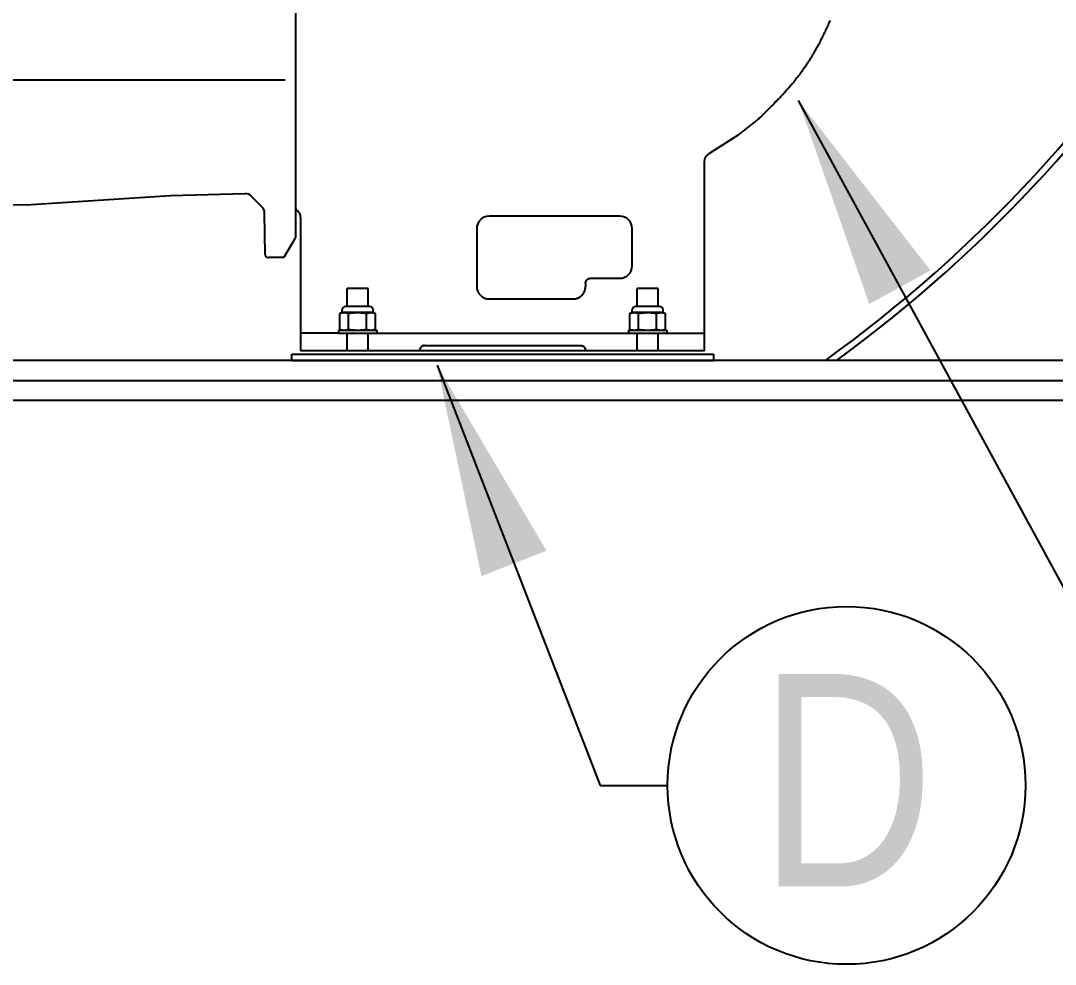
# Model space of a CAD drawing. Extents: x 0 to 216, y -5 to 280.
# Drawn here: x 124.5 to 136.09, y 77.07 to 87.64 of the extents above; entities that cross this region are included whole.
import ezdxf

# ---------------------------------------------------------------- set-up
doc = ezdxf.new("R2010")
doc.units = 0
doc.header["$LTSCALE"] = 10
doc.header["$MEASUREMENT"] = 0
doc.layers.add('CADdetails-7-VERYFINE', color=7, linetype='CONTINUOUS')
doc.layers.add('CADdetails-9-EXTRAFINE', color=9, linetype='CONTINUOUS')
doc.styles.add('CADdetails-DIMENSIONS', font='ARIALN.TTF', dxfattribs={"height": 2.38})
doc.styles.add('CADdetails-NOTES', font='ARIALN.TTF', dxfattribs={"height": 2.38})
doc.dimstyles.new('CADdetails-LEADER', dxfattribs={"dimtxt": 2.38, "dimasz": 2.38, "dimexe": 0.5, "dimexo": 1.5, "dimgap": 1, "dimtad": 0, "dimzin": 0, "dimdsep": 46, "dimtxsty": 'CADdetails-DIMENSIONS', "dimcen": 1, "dimclrd": 256, "dimclre": 256, "dimclrt": 256, "dimadec": 0, "dimazin": 0, "dimtfac": 1, "dimtdec": 4, "dimtofl": 0, "dimtmove": 0, "dimatfit": 3, "dimfxl": 1, "dimtolj": 1, "dimtzin": 0, "dimarcsym": 0})

msp = doc.modelspace()

# ---------------------------------------------------------------- linework, layer by layer
at = {"layer": 'CADdetails-7-VERYFINE'}
msp.add_circle((133.748, 79.073), 2.004, dxfattribs=at)
at = {"layer": 'CADdetails-9-EXTRAFINE', "linetype": 'Continuous'}
for p, q in [((127.574, 88.274), (127.574, 85.206)), ((118.046, 86.975), (127.459, 86.975)), ((132.539, 86.36), (132.205, 86.146)), ((132.158, 83.941), (132.158, 86.065)), ((124.557, 85.574), (126.175, 85.681)), ((126.175, 85.681), (127.01, 85.701)), ((127.201, 85.551), (127.077, 85.674)), ((124.557, 85.574), (123.238, 85.555)), ((127.236, 85.019), (127.228, 85.487)), ((127.632, 85.435), (127.632, 83.941)), ((131.207, 85.449), (129.744, 85.449)), ((127.453, 84.996), (127.574, 85.206)), ((129.605, 85.31), (129.605, 84.66)), ((131.346, 84.892), (131.346, 85.31)), ((127.433, 84.985), (127.271, 84.985)), ((130.881, 84.753), (131.207, 84.753)), ((128.154, 84.437), (128.154, 84.637)), ((128.387, 84.637), (128.154, 84.637)), ((128.387, 84.437), (128.387, 84.637)), ((130.824, 84.694), (130.824, 84.663)), ((131.404, 84.437), (131.404, 84.637)), ((131.636, 84.637), (131.404, 84.637)), ((131.636, 84.437), (131.636, 84.637)), ((129.744, 84.521), (130.686, 84.521)), ((128.096, 84.369), (128.096, 84.4)), ((128.408, 84.437), (128.133, 84.437)), ((128.445, 84.369), (128.445, 84.4)), ((131.346, 84.369), (131.346, 84.4)), ((131.657, 84.437), (131.383, 84.437)), ((131.694, 84.369), (131.694, 84.4)), ((128.096, 84.369), (128.07, 84.359)), ((128.07, 84.359), (128.08, 84.362)), ((128.07, 84.182), (128.07, 84.359)), ((128.08, 84.362), (128.09, 84.365)), ((128.09, 84.365), (128.1, 84.367)), ((128.445, 84.369), (128.096, 84.369)), ((128.1, 84.367), (128.11, 84.368)), ((128.11, 84.368), (128.12, 84.369)), ((128.12, 84.369), (128.13, 84.368)), ((128.13, 84.368), (128.14, 84.367)), ((128.14, 84.367), (128.15, 84.365)), ((128.15, 84.365), (128.16, 84.362)), ((128.16, 84.362), (128.17, 84.359)), ((128.17, 84.359), (128.191, 84.362)), ((128.17, 84.182), (128.17, 84.359)), ((128.191, 84.362), (128.211, 84.365)), ((128.211, 84.365), (128.231, 84.367)), ((128.231, 84.367), (128.251, 84.368)), ((128.251, 84.368), (128.271, 84.369)), ((128.271, 84.369), (128.291, 84.368)), ((128.291, 84.368), (128.311, 84.367)), ((128.311, 84.367), (128.331, 84.365)), ((128.331, 84.365), (128.351, 84.362)), ((128.351, 84.362), (128.371, 84.359)), ((128.371, 84.359), (128.381, 84.362)), ((128.371, 84.182), (128.371, 84.359)), ((128.381, 84.362), (128.391, 84.365)), ((128.391, 84.365), (128.401, 84.367)), ((128.401, 84.367), (128.411, 84.368)), ((128.411, 84.368), (128.421, 84.369)), ((128.421, 84.369), (128.431, 84.368)), ((128.431, 84.368), (128.441, 84.367)), ((128.441, 84.367), (128.451, 84.365)), ((128.445, 84.369), (128.472, 84.359)), ((128.451, 84.365), (128.461, 84.362)), ((128.461, 84.362), (128.472, 84.359)), ((128.472, 84.182), (128.472, 84.359)), ((131.346, 84.369), (131.319, 84.359)), ((131.319, 84.359), (131.329, 84.362)), ((131.319, 84.182), (131.319, 84.359)), ((131.329, 84.362), (131.339, 84.365)), ((131.339, 84.365), (131.349, 84.367)), ((131.694, 84.369), (131.346, 84.369)), ((131.349, 84.367), (131.359, 84.368)), ((131.359, 84.368), (131.369, 84.369)), ((131.369, 84.369), (131.379, 84.368)), ((131.379, 84.368), (131.389, 84.367)), ((131.389, 84.367), (131.399, 84.365)), ((131.399, 84.365), (131.409, 84.362)), ((131.409, 84.362), (131.419, 84.359)), ((131.419, 84.359), (131.44, 84.362)), ((131.419, 84.182), (131.419, 84.359)), ((131.44, 84.362), (131.46, 84.365)), ((131.46, 84.365), (131.48, 84.367)), ((131.48, 84.367), (131.5, 84.368)), ((131.5, 84.368), (131.52, 84.369)), ((131.52, 84.369), (131.54, 84.368)), ((131.54, 84.368), (131.56, 84.367)), ((131.56, 84.367), (131.58, 84.365)), ((131.58, 84.365), (131.6, 84.362)), ((131.6, 84.362), (131.62, 84.359)), ((131.62, 84.359), (131.631, 84.362)), ((131.62, 84.182), (131.62, 84.359)), ((131.631, 84.362), (131.641, 84.365)), ((131.641, 84.365), (131.651, 84.367)), ((131.651, 84.367), (131.661, 84.368)), ((131.661, 84.368), (131.671, 84.369)), ((131.671, 84.369), (131.681, 84.368)), ((131.681, 84.368), (131.691, 84.367)), ((131.691, 84.367), (131.7, 84.365)), ((131.694, 84.369), (131.721, 84.359)), ((131.7, 84.365), (131.711, 84.362)), ((131.711, 84.362), (131.721, 84.359)), ((131.721, 84.182), (131.721, 84.359)), ((128.056, 84.173), (128.056, 84.138)), ((128.056, 84.173), (128.485, 84.173)), ((128.07, 84.182), (128.096, 84.173)), ((128.07, 84.182), (128.08, 84.179)), ((128.08, 84.179), (128.09, 84.176)), ((128.09, 84.176), (128.1, 84.174)), ((128.1, 84.174), (128.11, 84.173)), ((128.11, 84.173), (128.12, 84.173)), ((128.12, 84.173), (128.13, 84.173)), ((128.13, 84.173), (128.14, 84.174)), ((128.14, 84.174), (128.15, 84.176)), ((128.15, 84.176), (128.16, 84.179)), ((128.16, 84.179), (128.17, 84.182)), ((128.17, 84.182), (128.191, 84.179)), ((128.191, 84.179), (128.211, 84.176)), ((128.211, 84.176), (128.231, 84.174)), ((128.231, 84.174), (128.251, 84.173)), ((128.251, 84.173), (128.271, 84.173)), ((128.271, 84.173), (128.291, 84.173)), ((128.291, 84.173), (128.311, 84.174)), ((128.311, 84.174), (128.331, 84.176)), ((128.331, 84.176), (128.351, 84.179)), ((128.351, 84.179), (128.371, 84.182)), ((128.371, 84.182), (128.381, 84.179)), ((128.381, 84.179), (128.391, 84.176)), ((128.391, 84.176), (128.401, 84.174)), ((128.401, 84.174), (128.411, 84.173)), ((128.411, 84.173), (128.421, 84.173)), ((128.421, 84.173), (128.431, 84.173)), ((128.431, 84.173), (128.441, 84.174)), ((128.441, 84.174), (128.451, 84.176)), ((128.472, 84.182), (128.445, 84.173)), ((128.451, 84.176), (128.461, 84.179)), ((128.461, 84.179), (128.472, 84.182)), ((128.485, 84.173), (128.485, 84.138)), ((131.305, 84.173), (131.305, 84.138)), ((131.305, 84.173), (131.735, 84.173)), ((131.319, 84.182), (131.346, 84.173)), ((131.319, 84.182), (131.329, 84.179)), ((131.329, 84.179), (131.339, 84.176)), ((131.339, 84.176), (131.349, 84.174)), ((131.349, 84.174), (131.359, 84.173)), ((131.359, 84.173), (131.369, 84.173)), ((131.369, 84.173), (131.379, 84.173)), ((131.379, 84.173), (131.389, 84.174)), ((131.389, 84.174), (131.399, 84.176)), ((131.399, 84.176), (131.409, 84.179)), ((131.409, 84.179), (131.419, 84.182)), ((131.419, 84.182), (131.44, 84.179)), ((131.44, 84.179), (131.46, 84.176)), ((131.46, 84.176), (131.48, 84.174)), ((131.48, 84.174), (131.5, 84.173)), ((131.5, 84.173), (131.52, 84.173)), ((131.52, 84.173), (131.54, 84.173)), ((131.54, 84.173), (131.56, 84.174)), ((131.56, 84.174), (131.58, 84.176)), ((131.58, 84.176), (131.6, 84.179)), ((131.6, 84.179), (131.62, 84.182)), ((131.62, 84.182), (131.631, 84.179)), ((131.631, 84.179), (131.641, 84.176)), ((131.641, 84.176), (131.651, 84.174)), ((131.651, 84.174), (131.661, 84.173)), ((131.661, 84.173), (131.671, 84.173)), ((131.671, 84.173), (131.681, 84.173)), ((131.681, 84.173), (131.691, 84.174)), ((131.691, 84.174), (131.7, 84.176)), ((131.721, 84.182), (131.694, 84.173)), ((131.7, 84.176), (131.711, 84.179)), ((131.711, 84.179), (131.721, 84.182)), ((131.735, 84.173), (131.735, 84.138)), ((128.056, 84.138), (127.632, 84.138)), ((128.056, 84.138), (128.485, 84.138)), ((128.154, 83.941), (128.154, 84.138)), ((128.387, 83.941), (128.387, 84.138)), ((128.485, 84.138), (131.305, 84.138)), ((131.305, 84.138), (131.735, 84.138)), ((131.404, 83.941), (131.404, 84.138)), ((131.636, 83.941), (131.636, 84.138)), ((131.735, 84.138), (132.158, 84.138)), ((132.158, 83.941), (127.632, 83.941)), ((128.967, 83.941), (128.967, 83.945)), ((129.018, 83.999), (130.772, 83.999)), ((130.824, 83.945), (130.824, 83.941)), ((136.812, 83.83), (112, 83.83)), ((127.532, 83.83), (127.532, 83.904)), ((127.532, 83.904), (132.258, 83.904)), ((127.532, 83.83), (132.258, 83.83)), ((132.258, 83.904), (132.258, 83.83)), ((107.084, 83.608), (141.728, 83.608)), ((107.084, 83.387), (141.728, 83.387))]:
    msp.add_line(p, q, dxfattribs=at)
for points in [[(133.563, 87.639, -0.002264), (133.551, 87.612, -0.002286), (133.539, 87.584, -0.002215), (133.527, 87.557, -0.002215), (133.514, 87.53, -0.00228), (133.502, 87.503, -0.002248), (133.488, 87.476, -0.002385), (133.475, 87.449, -0.002307), (133.461, 87.422, -0.002462), (133.448, 87.396, -0.002384), (133.433, 87.369, -0.002561), (133.419, 87.343, -0.002478), (133.404, 87.317, -0.002647), (133.39, 87.291, -0.002557), (133.374, 87.265, -0.00273), (133.359, 87.24, -0.002649), (133.343, 87.214, -0.002827), (133.328, 87.189, -0.002733), (133.311, 87.164, -0.002914), (133.295, 87.139, -0.002829), (133.278, 87.114, -0.003014), (133.261, 87.09, -0.002925), (133.243, 87.065, -0.003096), (133.226, 87.041, -0.003121), (133.208, 87.018, -0.003068), (133.189, 86.994, -0.003182), (133.171, 86.971, -0.002741), (133.152, 86.947, -0.002965), (133.133, 86.925, -0.002367), (133.113, 86.901, -0.002658), (133.094, 86.88, -0.002068), (133.073, 86.856, -0.00237), (133.055, 86.835, -0.001777), (133.033, 86.811, -0.002072), (133.014, 86.791, -0.001468), (132.992, 86.767, -0.001761), (132.973, 86.748, -0.001175), (132.95, 86.724, -0.001477), (132.932, 86.705, -0.000882), (132.909, 86.681, -0.001079), (132.89, 86.662, -0.000673), (132.889, 86.662, -0.000005), (132.847, 86.62, -0.001465), (132.813, 86.586, -0.00098), (132.762, 86.536)], [(132.762, 86.536, 0.000014), (132.754, 86.53, 0.000028), (132.751, 86.527), (132.74, 86.518, -0.00003), (132.734, 86.514, 0.00003), (132.728, 86.51, 0.000034), (132.723, 86.505, -0.000065), (132.717, 86.501), (132.706, 86.492), (132.695, 86.483, 0.000065), (132.689, 86.479, -0.000032), (132.684, 86.474, -0.000032), (132.678, 86.47, 0.000032), (132.673, 86.465, 0.000032), (132.667, 86.461, -0.000032), (132.662, 86.457, -0.000032), (132.656, 86.452, 0.000032), (132.65, 86.448, 0.000032), (132.645, 86.443, -0.000057), (132.639, 86.439, -0.000004), (132.635, 86.436, -0.000002), (132.628, 86.43, -0.000004), (132.623, 86.426, 0.000008), (132.617, 86.421, 0.000065), (132.612, 86.417, -0.000034), (132.606, 86.413, -0.00003), (132.6, 86.408, 0.000032), (132.595, 86.404, 0.000032), (132.589, 86.399, -0.000065), (132.584, 86.395), (132.573, 86.386), (132.561, 86.377, 0.000016), (132.552, 86.37, 0.000011), (132.539, 86.36)], [(132.158, 86.065, -0.000461), (132.158, 86.067, -0.000913), (132.158, 86.068, -0.000008), (132.159, 86.071, -0.00054), (132.159, 86.072, -0.001762), (132.159, 86.073, -0.001035), (132.159, 86.075, -0.001976), (132.159, 86.076, -0.001586), (132.16, 86.078, -0.002815), (132.16, 86.079, -0.002158), (132.16, 86.081, -0.003197), (132.16, 86.083, -0.002723), (132.161, 86.084, -0.003807), (132.161, 86.086, -0.003272), (132.161, 86.088, -0.004225), (132.162, 86.089, -0.003611), (132.162, 86.091, -0.004833), (132.162, 86.092, -0.00452), (132.163, 86.094, -0.005516), (132.163, 86.095, -0.004992), (132.164, 86.097, -0.005295), (132.164, 86.099, -0.005237), (132.165, 86.1, -0.005379), (132.165, 86.102, -0.005339), (132.166, 86.103, -0.005197), (132.167, 86.105, -0.005257), (132.167, 86.106, -0.005051), (132.168, 86.108, -0.005037), (132.169, 86.109, -0.005072), (132.17, 86.111, -0.005201), (132.171, 86.112, -0.005173), (132.171, 86.113, -0.005025), (132.172, 86.115, -0.005028), (132.173, 86.116, -0.005122), (132.174, 86.117, -0.005269), (132.175, 86.119, -0.005098), (132.176, 86.12, -0.005257), (132.177, 86.121, -0.005388), (132.178, 86.123, -0.005352), (132.179, 86.124, -0.005437), (132.18, 86.125, -0.004872), (132.181, 86.126, -0.005224), (132.182, 86.127, -0.004435), (132.184, 86.129, -0.004952), (132.185, 86.13, -0.003815), (132.186, 86.131, -0.004268), (132.187, 86.132, -0.003168), (132.188, 86.133, -0.003786), (132.19, 86.134, -0.002718), (132.191, 86.135, -0.003251), (132.192, 86.136, -0.002078), (132.193, 86.137, -0.002553), (132.195, 86.138, -0.001599), (132.196, 86.139, -0.002054), (132.197, 86.14, -0.001281), (132.197, 86.14, -0.000017), (132.2, 86.142, -0.002567), (132.202, 86.144, -0.001723), (132.205, 86.146)], [(127.574, 85.542, -0.000418), (127.574, 85.541, -0.000836), (127.574, 85.541), (127.575, 85.54), (127.575, 85.54, 0.000021), (127.575, 85.539, 0.00002), (127.575, 85.539, 0.00159), (127.575, 85.538, -0.001672), (127.575, 85.538), (127.576, 85.537), (127.576, 85.536, 0.000021), (127.576, 85.536, 0.00002), (127.576, 85.535, 0.00159), (127.576, 85.535, -0.001672), (127.576, 85.535), (127.576, 85.534), (127.577, 85.533, 0.000021), (127.577, 85.532, 0.00002), (127.577, 85.532, 0.00159), (127.577, 85.532, -0.001672), (127.577, 85.531), (127.577, 85.53), (127.577, 85.53, 0.000042), (127.578, 85.529, -0.000001), (127.578, 85.529, -0.000041), (127.578, 85.528, 0.000042), (127.578, 85.528, 0.00163), (127.578, 85.527, -0.000003), (127.578, 85.527, -0.000824), (127.578, 85.526, -0.00055), (127.578, 85.525)], [(127.578, 85.525, -0.000317), (127.579, 85.525, -0.000634), (127.579, 85.525), (127.58, 85.524), (127.58, 85.524, 0.001268), (127.58, 85.523, -0.000635), (127.581, 85.523, -0.000633), (127.581, 85.523, 0.000633), (127.581, 85.522, 0.000635), (127.582, 85.522, -0.000635), (127.582, 85.522, -0.000633), (127.582, 85.521, 0.000633), (127.583, 85.521, 0.000635), (127.583, 85.521, -0.001161), (127.583, 85.52, -0.000107), (127.583, 85.52, 0.000061), (127.584, 85.52, 0.000028), (127.584, 85.519, 0.000049), (127.584, 85.519, 0.001054), (127.585, 85.519, -0.000604), (127.585, 85.519, -0.000664), (127.585, 85.518, 0.000633), (127.585, 85.518, 0.000635), (127.586, 85.518, -0.000635), (127.586, 85.517, -0.000633), (127.586, 85.517, 0.000633), (127.587, 85.517, 0.000635), (127.587, 85.516, -0.001268), (127.587, 85.516, -1), (127.588, 85.515), (127.588, 85.515, 0.001268), (127.589, 85.514, -0.000001), (127.589, 85.514, -0.000316), (127.589, 85.514, -0.000211), (127.59, 85.513)], [(127.603, 85.502), (127.603, 85.503), (127.602, 85.503, 0.001204), (127.602, 85.504, -0.001204), (127.601, 85.504), (127.601, 85.504), (127.6, 85.505), (127.599, 85.505), (127.599, 85.506, -1), (127.598, 85.506, 0.000135), (127.598, 85.507, -0.000135), (127.597, 85.507), (127.597, 85.508), (127.596, 85.508), (127.595, 85.509), (127.595, 85.509, 0.001204), (127.594, 85.509, -0.001204), (127.594, 85.51), (127.593, 85.51), (127.593, 85.511), (127.592, 85.511), (127.591, 85.512, 0.000034), (127.591, 85.512, 0.000023), (127.59, 85.513)], [(127.632, 85.435, 0.000301), (127.632, 85.437, 0.000599), (127.632, 85.438, 0.000004), (127.632, 85.44, 0.000333), (127.632, 85.44, 0.001163), (127.632, 85.441, 0.000749), (127.632, 85.443, 0.001354), (127.631, 85.444, 0.001049), (127.631, 85.445, 0.001658), (127.631, 85.446, 0.001356), (127.631, 85.448, 0.001971), (127.631, 85.449, 0.001602), (127.631, 85.45, 0.002337), (127.63, 85.451, 0.001973), (127.63, 85.452, 0.002888), (127.63, 85.454, 0.002631), (127.63, 85.455, 0.003144), (127.63, 85.456, 0.002627), (127.629, 85.457, 0.003189), (127.629, 85.459, 0.003036), (127.629, 85.46, 0.003984), (127.628, 85.461, 0.003516), (127.628, 85.462, 0.004118), (127.628, 85.463, 0.003941), (127.627, 85.465, 0.004275), (127.627, 85.466, 0.004174), (127.627, 85.467, 0.004091), (127.626, 85.468, 0.004122), (127.626, 85.469, 0.003914), (127.625, 85.47, 0.003878), (127.625, 85.472, 0.003955), (127.624, 85.473, 0.004186), (127.624, 85.474, 0.003997), (127.623, 85.475, 0.00381), (127.623, 85.476, 0.003657), (127.622, 85.477, 0.003934), (127.622, 85.478, 0.003917), (127.621, 85.48, 0.00378), (127.62, 85.481, 0.003648), (127.62, 85.482, 0.003839), (127.619, 85.483, 0.003738), (127.619, 85.484, 0.003612), (127.618, 85.485, 0.00362), (127.617, 85.486, 0.003721), (127.616, 85.487, 0.003883), (127.616, 85.488, 0.003867), (127.615, 85.489, 0.003683), (127.614, 85.49, 0.003808), (127.613, 85.491, 0.003445), (127.613, 85.492, 0.003937), (127.612, 85.493, 0.00291), (127.611, 85.494, 0.003359), (127.61, 85.495, 0.00201), (127.609, 85.496, 0.002499), (127.609, 85.497, 0.001604), (127.609, 85.497, 0.000028), (127.607, 85.499, 0.003419), (127.606, 85.5, 0.002298), (127.603, 85.502)], [(130.824, 84.694, -0.000722), (130.824, 84.695, -0.001427), (130.824, 84.696, -0.000017), (130.824, 84.699, -0.000723), (130.824, 84.699, -0.002185), (130.824, 84.7, -0.001405), (130.824, 84.701, -0.002969), (130.825, 84.703, -0.00224), (130.825, 84.704, -0.003924), (130.825, 84.705, -0.003142), (130.825, 84.707, -0.004549), (130.826, 84.708, -0.003679), (130.826, 84.709, -0.005281), (130.826, 84.71, -0.004668), (130.826, 84.712, -0.006413), (130.827, 84.713, -0.00555), (130.827, 84.714, -0.006788), (130.828, 84.715, -0.006508), (130.828, 84.717, -0.007053), (130.828, 84.718, -0.006833), (130.829, 84.719, -0.006513), (130.83, 84.72, -0.006715), (130.83, 84.721, -0.006171), (130.831, 84.723, -0.006313), (130.831, 84.724, -0.005907), (130.832, 84.725, -0.006252), (130.833, 84.726, -0.005764), (130.833, 84.727, -0.005771), (130.834, 84.728, -0.005447), (130.835, 84.729, -0.005809), (130.836, 84.73, -0.005505), (130.836, 84.731, -0.005524), (130.837, 84.732, -0.005069), (130.838, 84.733, -0.005263), (130.839, 84.734, -0.005103), (130.84, 84.735, -0.005023), (130.841, 84.736, -0.005237), (130.842, 84.737, -0.005205), (130.843, 84.738, -0.005605), (130.844, 84.739, -0.005386), (130.845, 84.74, -0.005669), (130.846, 84.741, -0.005424), (130.847, 84.741, -0.005981), (130.848, 84.742, -0.005825), (130.849, 84.743, -0.006416), (130.85, 84.744, -0.006042), (130.851, 84.744, -0.006554), (130.852, 84.745, -0.006323), (130.853, 84.746, -0.007021), (130.854, 84.746, -0.006716), (130.856, 84.747, -0.007325), (130.857, 84.748, -0.007306), (130.858, 84.748, -0.007299), (130.859, 84.749, -0.007628), (130.86, 84.749, -0.00645), (130.862, 84.749, -0.007051), (130.863, 84.75, -0.005304), (130.864, 84.75, -0.0062), (130.865, 84.75, -0.004367), (130.867, 84.751, -0.005233), (130.868, 84.751, -0.003436), (130.869, 84.751, -0.004325), (130.87, 84.751, -0.002582), (130.872, 84.752, -0.003186), (130.873, 84.752, -0.001965), (130.873, 84.752, -0.000043), (130.876, 84.752, -0.0042), (130.878, 84.753, -0.002832), (130.881, 84.753)], [(130.686, 84.521, 0.000684), (130.689, 84.521, 0.001352), (130.69, 84.521, 0.000015), (130.694, 84.521, 0.000675), (130.694, 84.521, 0.002039), (130.696, 84.521, 0.001372), (130.698, 84.522, 0.00276), (130.7, 84.522, 0.002058), (130.702, 84.522, 0.003413), (130.704, 84.522, 0.002732), (130.706, 84.522, 0.004128), (130.708, 84.523, 0.00353), (130.71, 84.523, 0.004737), (130.712, 84.523, 0.004415), (130.714, 84.524, 0.004797), (130.716, 84.524, 0.004634), (130.718, 84.525, 0.004339), (130.72, 84.525, 0.004482), (130.722, 84.526, 0.004129), (130.724, 84.526, 0.004314), (130.725, 84.527, 0.003943), (130.727, 84.527, 0.004118), (130.729, 84.528, 0.003744), (130.731, 84.529, 0.003926), (130.733, 84.529, 0.003575), (130.735, 84.53, 0.003707), (130.737, 84.531, 0.003449), (130.739, 84.531, 0.003534), (130.74, 84.532, 0.003445), (130.742, 84.533, 0.003443), (130.744, 84.534, 0.003536), (130.746, 84.535, 0.003549), (130.748, 84.536, 0.003623), (130.749, 84.537, 0.003553), (130.751, 84.538, 0.003579), (130.753, 84.539, 0.003545), (130.755, 84.54, 0.003682), (130.756, 84.541, 0.003666), (130.758, 84.542, 0.003742), (130.76, 84.543, 0.003686), (130.761, 84.544, 0.003693), (130.763, 84.545, 0.003735), (130.765, 84.546, 0.003685), (130.766, 84.547, 0.003625), (130.768, 84.549, 0.003653), (130.769, 84.55, 0.003754), (130.771, 84.551, 0.003719), (130.773, 84.552, 0.003671), (130.774, 84.554, 0.003542), (130.776, 84.555, 0.003575), (130.777, 84.556, 0.003631), (130.779, 84.558, 0.0037), (130.78, 84.559, 0.003626), (130.781, 84.56, 0.003592), (130.783, 84.562, 0.003473), (130.784, 84.563, 0.003495), (130.786, 84.565, 0.003585), (130.787, 84.566, 0.003645), (130.788, 84.568, 0.003601), (130.79, 84.569, 0.003514), (130.791, 84.571, 0.003485), (130.792, 84.572, 0.003533), (130.793, 84.574, 0.003652), (130.795, 84.575, 0.003669), (130.796, 84.577, 0.003569), (130.797, 84.579, 0.003505), (130.798, 84.58, 0.003487), (130.799, 84.582, 0.003567), (130.8, 84.584, 0.003632), (130.801, 84.585, 0.003607), (130.802, 84.587, 0.003517), (130.803, 84.589, 0.003557), (130.804, 84.59, 0.003465), (130.805, 84.592, 0.003557), (130.806, 84.594, 0.003383), (130.807, 84.596, 0.003382), (130.808, 84.597, 0.003295), (130.809, 84.599, 0.00342), (130.81, 84.601, 0.003338), (130.811, 84.603, 0.003295), (130.812, 84.605, 0.00322), (130.812, 84.607, 0.003294), (130.813, 84.608, 0.003306), (130.814, 84.61, 0.003174), (130.815, 84.612, 0.003361), (130.815, 84.614, 0.003304), (130.816, 84.616, 0.003684), (130.817, 84.618, 0.003534), (130.817, 84.62, 0.003755), (130.818, 84.622, 0.003559), (130.818, 84.624, 0.00387), (130.819, 84.625, 0.003757), (130.819, 84.627, 0.004175), (130.82, 84.629, 0.004053), (130.82, 84.631, 0.004211), (130.821, 84.633, 0.00428), (130.821, 84.635, 0.00397), (130.821, 84.637, 0.004387), (130.822, 84.639, 0.003284), (130.822, 84.641, 0.00378), (130.822, 84.643, 0.002395), (130.822, 84.645, 0.002972), (130.822, 84.647, 0.001885), (130.823, 84.649, 0.002397), (130.823, 84.651, 0.001516), (130.823, 84.651, 0.000024), (130.823, 84.655, 0.003045), (130.823, 84.658, 0.002047), (130.824, 84.663)], [(129.018, 83.999, 0.000822), (129.017, 83.998, 0.001621), (129.016, 83.998, 0.000023), (129.014, 83.998, 0.000859), (129.014, 83.998, 0.002623), (129.013, 83.998, 0.001685), (129.011, 83.998, 0.00336), (129.01, 83.998, 0.002568), (129.009, 83.997, 0.004393), (129.008, 83.997, 0.003466), (129.007, 83.997, 0.005209), (129.006, 83.997, 0.004337), (129.004, 83.996, 0.006174), (129.003, 83.996, 0.005284), (129.002, 83.996, 0.007099), (129.001, 83.995, 0.006511), (129, 83.995, 0.007649), (128.999, 83.995, 0.007338), (128.998, 83.994, 0.007216), (128.997, 83.994, 0.007171), (128.996, 83.993, 0.006702), (128.995, 83.993, 0.007099), (128.994, 83.992, 0.006439), (128.993, 83.992, 0.0066), (128.992, 83.991, 0.005947), (128.991, 83.99, 0.006291), (128.99, 83.99, 0.005847), (128.989, 83.989, 0.0061), (128.988, 83.988, 0.005519), (128.987, 83.988, 0.005688), (128.986, 83.987, 0.005261), (128.985, 83.986, 0.005496), (128.984, 83.985, 0.005221), (128.983, 83.984, 0.005293), (128.982, 83.984, 0.005099), (128.982, 83.983, 0.005058), (128.981, 83.982, 0.005271), (128.98, 83.981, 0.005275), (128.979, 83.98, 0.005564), (128.978, 83.979, 0.005353), (128.978, 83.978, 0.005567), (128.977, 83.977, 0.005399), (128.976, 83.976, 0.005901), (128.976, 83.975, 0.005705), (128.975, 83.974, 0.006266), (128.974, 83.973, 0.006067), (128.974, 83.972, 0.006395), (128.973, 83.971, 0.006099), (128.973, 83.97, 0.006568), (128.972, 83.969, 0.006476), (128.972, 83.968, 0.006988), (128.971, 83.967, 0.00724), (128.971, 83.966, 0.006472), (128.97, 83.965, 0.006693), (128.97, 83.964, 0.005367), (128.97, 83.963, 0.006206), (128.969, 83.962, 0.004781), (128.969, 83.96, 0.005478), (128.969, 83.959, 0.003791), (128.969, 83.958, 0.004629), (128.968, 83.957, 0.002946), (128.968, 83.956, 0.003577), (128.968, 83.955, 0.002298), (128.968, 83.953, 0.003018), (128.968, 83.952, 0.001829), (128.968, 83.952, 0.000034), (128.967, 83.95, 0.003516), (128.967, 83.948, 0.002369), (128.967, 83.945)], [(130.772, 83.999, -0.000861), (130.774, 83.998, -0.001696), (130.774, 83.998, -0.000023), (130.777, 83.998, -0.000854), (130.777, 83.998, -0.002547), (130.778, 83.998, -0.001699), (130.779, 83.998, -0.003438), (130.78, 83.998, -0.00259), (130.781, 83.997, -0.004321), (130.782, 83.997, -0.003392), (130.784, 83.997, -0.005214), (130.785, 83.997, -0.004403), (130.786, 83.996, -0.00626), (130.787, 83.996, -0.005313), (130.788, 83.996, -0.006988), (130.789, 83.995, -0.006403), (130.79, 83.995, -0.007642), (130.791, 83.995, -0.007331), (130.793, 83.994, -0.007337), (130.794, 83.994, -0.007316), (130.795, 83.993, -0.006703), (130.796, 83.993, -0.007054), (130.797, 83.992, -0.006338), (130.798, 83.992, -0.006566), (130.799, 83.991, -0.005981), (130.8, 83.99, -0.006291), (130.801, 83.99, -0.005847), (130.802, 83.989, -0.0061), (130.803, 83.988, -0.005519), (130.804, 83.988, -0.005688), (130.804, 83.987, -0.005261), (130.805, 83.986, -0.005496), (130.806, 83.985, -0.005221), (130.807, 83.984, -0.005293), (130.808, 83.984, -0.005099), (130.809, 83.983, -0.005116), (130.81, 83.982, -0.005213), (130.81, 83.981, -0.005097), (130.811, 83.98, -0.005499), (130.812, 83.979, -0.005348), (130.813, 83.978, -0.005815), (130.813, 83.977, -0.005652), (130.814, 83.976, -0.005908), (130.815, 83.975, -0.005645), (130.815, 83.974, -0.006066), (130.816, 83.973, -0.005999), (130.817, 83.972, -0.006463), (130.817, 83.971, -0.006099), (130.818, 83.97, -0.006568), (130.818, 83.969, -0.006551), (130.819, 83.968, -0.006913), (130.819, 83.967, -0.006916), (130.82, 83.966, -0.006496), (130.82, 83.965, -0.007051), (130.82, 83.964, -0.005616), (130.821, 83.963, -0.006161), (130.821, 83.962, -0.004521), (130.821, 83.96, -0.005415), (130.821, 83.959, -0.003854), (130.822, 83.958, -0.004629), (130.822, 83.957, -0.002946), (130.822, 83.956, -0.003577), (130.822, 83.955, -0.002298), (130.823, 83.953, -0.003018), (130.823, 83.952, -0.001829), (130.823, 83.952, -0.000034), (130.823, 83.95, -0.003516), (130.823, 83.948, -0.002369), (130.824, 83.945)]]:
    msp.add_lwpolyline(points, format="xyb", dxfattribs=at)
for centre, radius, start, end in [((124.387, 96.507), 15.617, 305.7299, 351.6478), ((124.387, 96.507), 15.691, 306.1031, 351.6675), ((127.012, 85.609), 0.0923, 45, 91.3913), ((127.135, 85.485), 0.0928, 1, 45), ((129.744, 85.31), 0.139, 90, 180), ((131.207, 85.31), 0.139, 0, 90), ((127.271, 85.019), 0.0348, 181, 270), ((127.433, 85.008), 0.0232, 269.9985, 329.9969), ((131.207, 84.892), 0.139, 270, 0), ((129.744, 84.66), 0.139, 180, 270), ((128.133, 84.4), 0.037, 90, 180), ((128.408, 84.4), 0.037, 0, 90), ((131.383, 84.4), 0.037, 90, 180), ((131.657, 84.4), 0.037, 0, 90)]:
    msp.add_arc(centre, radius, start, end, dxfattribs=at)

# ---------------------------------------------------------------- texts
at = {"layer": 'CADdetails-7-VERYFINE', "insert": (133.748, 79.131), "char_height": 2.38, "width": 4.00739, "attachment_point": 5, "style": 'CADdetails-NOTES'}
msp.add_mtext('D', dxfattribs=at)

# ---------------------------------------------------------------- leaders
at = {"layer": 'CADdetails-7-VERYFINE', "annotation_type": 0, "has_hookline": 1, "hookline_direction": 0}
for points in [[(134.274, 90.626), (144.04, 86.699), (144.798, 86.699)], [(133.208, 86.743), (137.383, 79.073), (138.141, 79.073)], [(129.161, 83.778), (130.987, 79.073), (131.744, 79.073)]]:
    msp.add_leader(points, dimstyle='CADdetails-LEADER', override={"dimgap": 1, "dimtad": 0}, dxfattribs=at)

doc.saveas('drawing.dxf')
